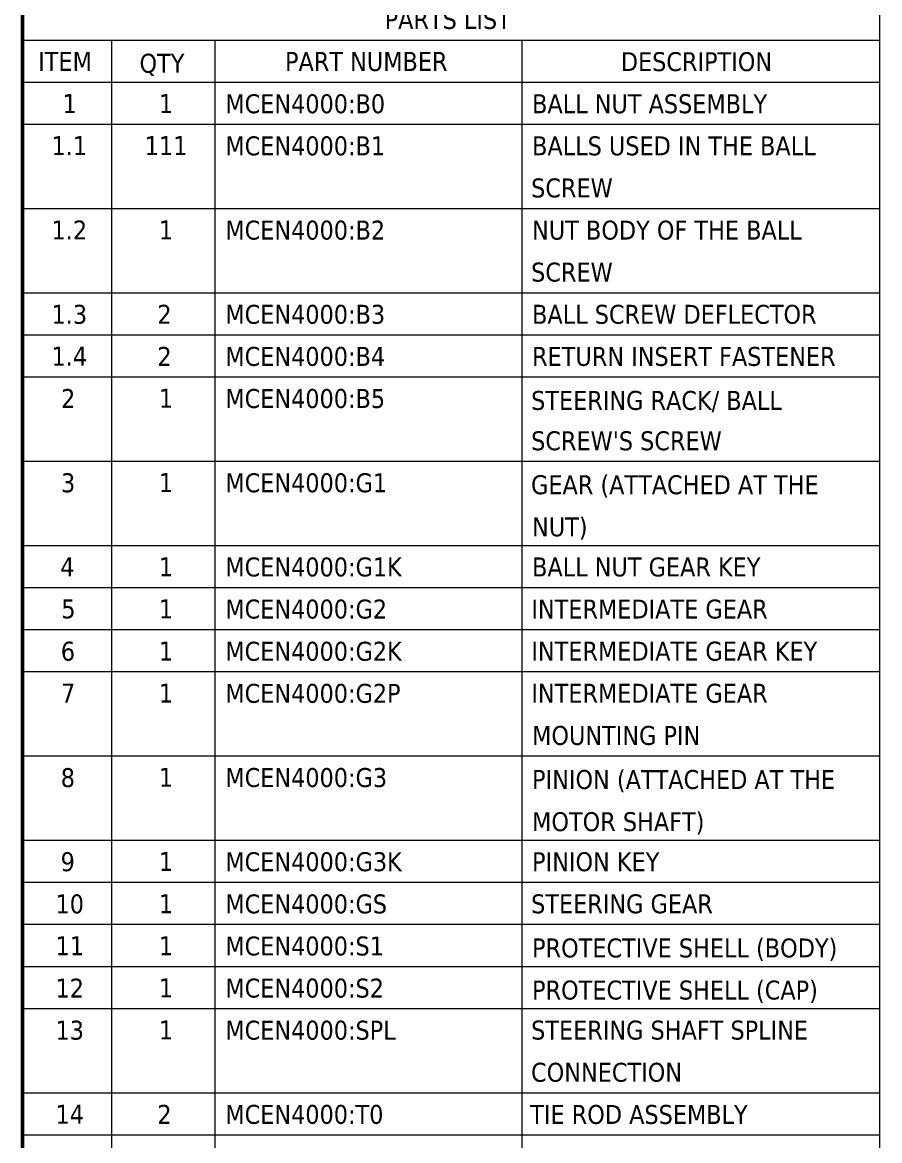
# Model space of a CAD drawing. Header units: millimetres. Extents: x 100 to 4572, y -190 to 4100.
# Drawn here: x 100 to 1005, y 1249 to 2429 of the extents above; entities that cross this region are included whole.
import ezdxf

# ---------------------------------------------------------------- set-up
doc = ezdxf.new("R2010")
doc.units = ezdxf.units.MM
doc.header["$LTSCALE"] = 10
doc.layers.add('Border (ISO)', color=7, linetype='Continuous', lineweight=50)
doc.layers.add('Symbol (ISO)', color=7, linetype='Continuous', lineweight=18)
doc.styles.add('Note Text (ISO)', font='tahoma.ttf')

# ---------------------------------------------------------------- blocks, each defined once
blk = doc.blocks.new('Borders 1')
at = {"layer": 'Border (ISO)'}
blk.add_line((10, 10), (10, 410), dxfattribs=at)
blk = doc.blocks.new('PARTS LIST')
at = {"layer": 'Symbol (ISO)'}
for p, q in [((10, 245.42), (10, 240.97)), ((100.46, 245.42), (100.46, 240.97)), ((100.46, 240.97), (10, 240.97)), ((10, 240.97), (10, 236.53)), ((19.4, 240.97), (19.4, 236.53)), ((30.32, 240.97), (30.32, 236.53)), ((62.69, 240.97), (62.69, 236.53)), ((100.46, 240.97), (100.46, 236.53)), ((100.46, 236.53), (10, 236.53)), ((10, 236.53), (10, 10)), ((19.4, 236.53), (19.4, 10)), ((30.32, 236.53), (30.32, 10)), ((62.69, 236.53), (62.69, 10)), ((100.46, 236.53), (100.46, 10)), ((100.46, 232.09), (10, 232.09)), ((100.46, 223.21), (10, 223.21)), ((100.46, 214.32), (10, 214.32)), ((100.46, 209.88), (10, 209.88)), ((100.46, 205.44), (10, 205.44)), ((100.46, 196.56), (10, 196.56)), ((100.46, 187.67), (10, 187.67)), ((100.46, 183.23), (10, 183.23)), ((100.46, 178.79), (10, 178.79)), ((100.46, 174.35), (10, 174.35)), ((100.46, 165.46), (10, 165.46)), ((100.46, 156.58), (10, 156.58)), ((100.46, 152.14), (10, 152.14)), ((100.46, 147.7), (10, 147.7)), ((100.46, 143.25), (10, 143.25)), ((100.46, 138.81), (10, 138.81)), ((100.46, 129.93), (10, 129.93)), ((100.46, 125.49), (10, 125.49))]:
    blk.add_line(p, q, dxfattribs=at)
at = {"layer": 'Symbol (ISO)', "char_height": 2, "attachment_point": 7, "style": 'Note Text (ISO)'}
for s, insert in [('PARTS LIST', (48.23, 242.14)), ('ITEM', (11.67, 237.75)), ('QTY', (22.36, 237.21)), ('PART NUMBER', (37.72, 237.71)), ('DESCRIPTION', (73.15, 237.69)), ('1', (14.25, 233.31)), ('1', (24.41, 233.31)), ('MCEN4000:B0', (31.42, 233.25)), ('BALL NUT ASSEMBLY', (63.79, 233.25)), ('1.1', (13.08, 228.87)), ('111', (22.91, 228.87)), ('MCEN4000:B1', (31.42, 228.81)), ('BALLS USED IN THE BALL ', (63.79, 228.81)), ('SCREW', (63.69, 224.37)), ('1.2', (13.08, 219.97)), ('1', (24.41, 219.98)), ('MCEN4000:B2', (31.42, 219.92)), ('NUT BODY OF THE BALL ', (63.79, 219.92)), ('SCREW', (63.69, 215.49)), ('1.3', (13.08, 211.04)), ('2', (24.25, 211.08)), ('MCEN4000:B3', (31.42, 211.04)), ('BALL SCREW DEFLECTOR', (63.79, 211.04)), ('1.4', (13.08, 206.66)), ('2', (24.25, 206.64)), ('MCEN4000:B4', (31.42, 206.6)), ('RETURN INSERT FASTENER', (63.79, 206.6)), ('2', (14.09, 202.2)), ('1', (24.41, 202.22)), ('MCEN4000:B5', (31.42, 202.16)), ('STEERING RACK/ BALL ', (63.69, 201.74)), ("SCREW'S SCREW", (63.69, 197.7)), ('3', (14.08, 193.27)), ('1', (24.41, 193.33)), ('MCEN4000:G1', (31.42, 193.27)), ('GEAR (ATTACHED AT THE ', (63.68, 192.74)), ('NUT)', (63.79, 188.3)), ('4', (14, 184.45)), ('1', (24.41, 184.45)), ('MCEN4000:G1K', (31.42, 184.39)), ('BALL NUT GEAR KEY', (63.79, 184.39)), ('5', (14.11, 179.97)), ('1', (24.41, 180.01)), ('MCEN4000:G2', (31.42, 179.95)), ('INTERMEDIATE GEAR', (63.71, 179.95)), ('6', (14.06, 175.51)), ('1', (24.41, 175.56)), ('MCEN4000:G2K', (31.42, 175.5)), ('INTERMEDIATE GEAR KEY', (63.71, 175.51)), ('7', (14.08, 171.13)), ('1', (24.41, 171.12)), ('MCEN4000:G2P', (31.42, 171.06)), ('INTERMEDIATE GEAR ', (63.71, 171.07)), ('MOUNTING PIN', (63.79, 166.62)), ('8', (14.05, 162.17)), ('1', (24.41, 162.24)), ('MCEN4000:G3', (31.42, 162.18)), ('PINION (ATTACHED AT THE ', (63.79, 161.65)), ('MOTOR SHAFT)', (63.79, 157.2)), ('9', (14.04, 153.3)), ('1', (24.41, 153.36)), ('MCEN4000:G3K', (31.42, 153.3)), ('PINION KEY', (63.79, 153.3)), ('10', (13.5, 148.85)), ('1', (24.41, 148.91)), ('MCEN4000:GS', (31.42, 148.85)), ('STEERING GEAR', (63.69, 148.86)), ('11', (13.5, 144.47)), ('1', (24.41, 144.47)), ('MCEN4000:S1', (31.42, 144.41)), ('PROTECTIVE SHELL (BODY)', (63.79, 143.88)), ('12', (13.5, 140.01)), ('1', (24.41, 140.03)), ('MCEN4000:S2', (31.42, 139.97)), ('PROTECTIVE SHELL (CAP)', (63.79, 139.44)), ('13', (13.5, 135.53)), ('1', (24.41, 135.59)), ('MCEN4000:SPL', (31.42, 135.53)), ('STEERING SHAFT SPLINE ', (63.69, 135.54)), ('CONNECTION', (63.68, 131.09)), ('14', (13.5, 126.7)), ('2', (24.25, 126.69)), ('MCEN4000:T0', (31.42, 126.65)), ('TIE ROD ASSEMBLY', (63.59, 126.64))]:
    blk.add_mtext(s, dxfattribs=dict(at, insert=insert))

msp = doc.modelspace()

# ---------------------------------------------------------------- block references
at = {"xscale": 10, "yscale": 10, "zscale": 10}
msp.add_blockref('Borders 1', (0, 0), dxfattribs=at)
at = {"layer": 'Symbol (ISO)', "xscale": 10, "yscale": 10, "zscale": 10}
msp.add_blockref('PARTS LIST', (0, 0), dxfattribs=at)

doc.saveas('drawing.dxf')
